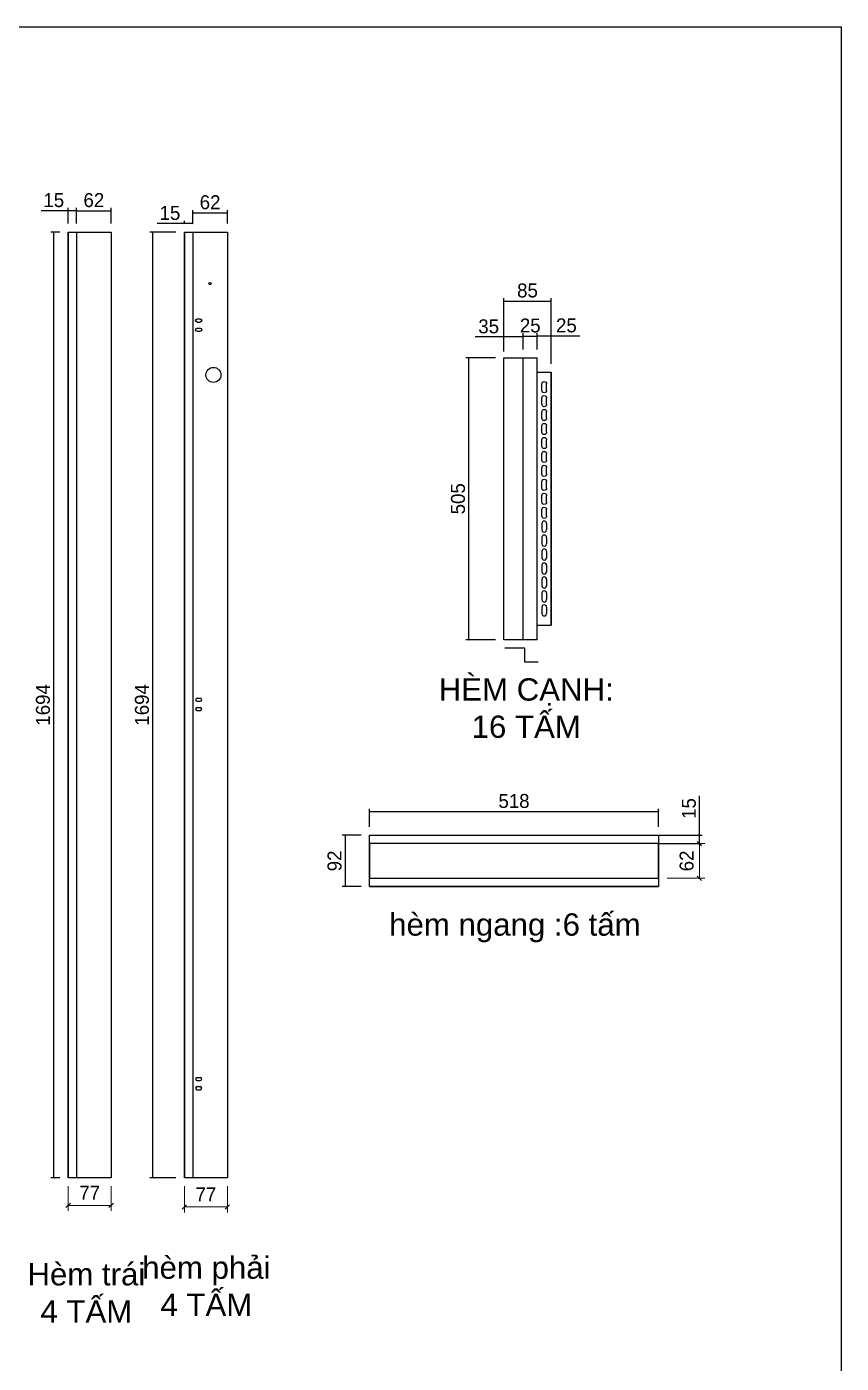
# Model space of a CAD drawing. Header units: millimetres. Extents: x 0 to 5097, y 0 to 3604.
# Drawn here: x 3638 to 5097, y 1210 to 3604 of the extents above; entities that cross this region are included whole.
import ezdxf
from ezdxf.enums import TextEntityAlignment as Align

# ---------------------------------------------------------------- set-up
doc = ezdxf.new("R2010")
doc.units = ezdxf.units.MM
doc.layers.add('DIM', color=253, linetype='Continuous')
doc.styles.add('Arial', font='arial.ttf')
doc.styles.add('Tahoma (Input Text)', font='tahoma.ttf')
doc.dimstyles.new('An-1', dxfattribs={"dimtxt": 25, "dimasz": 3, "dimexe": 5, "dimexo": 15, "dimgap": 6, "dimtad": 1, "dimdec": 0, "dimtxsty": 'Standard', "dimblk": 'ARCHTICK', "dimcen": 10, "dimclrd": 5, "dimclre": 5, "dimclrt": 3, "dimazin": 3, "dimtfac": 1, "dimtdec": 0, "dimtmove": 0, "dimatfit": 3, "dimldrblk": 'ARCHTICK', "dimlwd": -1, "dimlwe": -1})
doc.dimstyles.new('Dim-25', dxfattribs={"dimtxt": 25, "dimasz": 8, "dimexe": 10, "dimexo": 15, "dimgap": 10, "dimtad": 1, "dimdec": 0, "dimtxsty": 'Standard', "dimblk": 'OBLIQUE', "dimcen": 10, "dimclrd": 5, "dimclre": 5, "dimclrt": 3, "dimazin": 3, "dimtfac": 1, "dimtdec": 0, "dimtmove": 0, "dimatfit": 3, "dimldrblk": 'OBLIQUE', "dimlwd": 9, "dimlwe": 9})

# ---------------------------------------------------------------- blocks, each defined once
blk = doc.blocks.new('khungtenAsean2')
at = {"color": 7}
blk.add_lwpolyline([(0, 0), (2970, 0), (2970, -2100), (0, -2100)], close=True, dxfattribs=at)
at = {"color": 1, "style": 'Tahoma (Input Text)', "flags": 8}
for tag, p in [('#03', (506.6, -2019.3)), ('#01', (137.1, -2021.3)), ('#05', (1106.6, -2021.3)), ('#07', (1834.7, -2021.3)), ('#09', (2146.7, -2021.3)), ('#02', (98.5, -2081.3)), ('#04', (486.1, -2081.3)), ('#06', (1065.3, -2081.3)), ('#08', (1817.4, -2081.3)), ('#10', (2146.7, -2081.3))]:
    blk.add_attdef(tag, p, '', height=25, dxfattribs=at)
blk.add_attdef('#11', text='', height=25, dxfattribs=at).set_placement((2915, -2067.3), align=Align.CENTER)
blk = doc.blocks.new('A$C4B8E3924')
at = {"color": 2}
for p, q in [((2.2, 5.7), (7.7, 5.7)), ((2.2, 0.2), (7.7, 0.2))]:
    blk.add_line(p, q, dxfattribs=at)
for centre, start, end in [((2.2, 3), 90, 270), ((7.7, 3), 270, 90)]:
    blk.add_arc(centre, 2.75, start, end, dxfattribs=at)
blk = doc.blocks.new('*D49')
at = {"color": 0, "const_width": 0.45}
for points in [[(3936.7, 3271.8), (3933.7, 3268.8)], [(3995.7, 3268.8), (3998.7, 3271.8)]]:
    blk.add_lwpolyline(points, dxfattribs=at)
at = {"layer": 'Defpoints', "color": 0, "transparency": 16777216}
for p in [(3997.2, 3270.3), (3935.2, 3235.9), (3997.2, 3235.9)]:
    blk.add_point(p, dxfattribs=at)
at = {"layer": 'DIM', "color": 5, "transparency": 16777216}
for p, q in [((3935.2, 3250.9), (3935.2, 3275.3)), ((3935.2, 3270.3), (3997.2, 3270.3)), ((3997.2, 3250.9), (3997.2, 3275.3))]:
    blk.add_line(p, q, dxfattribs=at)
at = {"layer": 'DIM', "color": 3, "transparency": 16777216, "insert": (3966.2, 3289.1), "char_height": 25, "attachment_point": 5}
blk.add_mtext('62', dxfattribs=at)
blk = doc.blocks.new('_ArchTick')
at = {"color": 0, "const_width": 0.15}
blk.add_lwpolyline([(-0.5, -0.5), (0.5, 0.5)], dxfattribs=at)
blk = doc.blocks.new('*D50')
at = {"color": 0, "const_width": 0.45}
for points in [[(3921.7, 3252.7), (3918.7, 3249.7)], [(3933.7, 3249.7), (3936.7, 3252.7)]]:
    blk.add_lwpolyline(points, dxfattribs=at)
at = {"layer": 'Defpoints', "color": 0, "transparency": 16777216}
for p in [(3920.2, 3251.2), (3920.2, 3235.9), (3935.2, 3235.9)]:
    blk.add_point(p, dxfattribs=at)
at = {"layer": 'DIM', "color": 5, "transparency": 16777216}
for p, q in [((3920.2, 3250.9), (3920.2, 3256.2)), ((3935.2, 3250.9), (3935.2, 3256.2)), ((3920.2, 3251.2), (3871.6, 3251.2)), ((3935.2, 3251.2), (3920.2, 3251.2))]:
    blk.add_line(p, q, dxfattribs=at)
at = {"layer": 'DIM', "color": 3, "transparency": 16777216, "insert": (3894.4, 3269.9), "char_height": 25, "attachment_point": 5}
blk.add_mtext('15', dxfattribs=at)
blk = doc.blocks.new('*D51')
at = {"color": 0, "const_width": 0.45}
for points in [[(3728.6, 3275.6), (3725.6, 3272.6)], [(3787.6, 3272.6), (3790.6, 3275.6)]]:
    blk.add_lwpolyline(points, dxfattribs=at)
at = {"layer": 'Defpoints', "color": 0, "transparency": 16777216}
for p in [(3789.1, 3274.1), (3727.1, 3235.9), (3789.1, 3235.9)]:
    blk.add_point(p, dxfattribs=at)
at = {"layer": 'DIM', "color": 5, "transparency": 16777216}
for p, q in [((3727.1, 3250.9), (3727.1, 3279.1)), ((3727.1, 3274.1), (3789.1, 3274.1)), ((3789.1, 3250.9), (3789.1, 3279.1))]:
    blk.add_line(p, q, dxfattribs=at)
at = {"layer": 'DIM', "color": 3, "transparency": 16777216, "insert": (3758.1, 3292.9), "char_height": 25, "attachment_point": 5}
blk.add_mtext('62', dxfattribs=at)
blk = doc.blocks.new('*D52')
at = {"color": 0, "const_width": 0.45}
for points in [[(3713.6, 3275.6), (3710.6, 3272.6)], [(3725.6, 3272.6), (3728.6, 3275.6)]]:
    blk.add_lwpolyline(points, dxfattribs=at)
at = {"layer": 'Defpoints', "color": 0, "transparency": 16777216}
for p in [(3712.1, 3274.1), (3712.1, 3235.9), (3727.1, 3235.9)]:
    blk.add_point(p, dxfattribs=at)
at = {"layer": 'DIM', "color": 5, "transparency": 16777216}
for p, q in [((3712.1, 3274.1), (3663.5, 3274.1)), ((3712.1, 3250.9), (3712.1, 3279.1)), ((3727.1, 3274.1), (3712.1, 3274.1)), ((3727.1, 3250.9), (3727.1, 3279.1))]:
    blk.add_line(p, q, dxfattribs=at)
at = {"layer": 'DIM', "color": 3, "transparency": 16777216, "insert": (3686.3, 3292.9), "char_height": 25, "attachment_point": 5}
blk.add_mtext('15', dxfattribs=at)
blk = doc.blocks.new('*D53')
at = {"color": 0, "const_width": 0.45}
for points in [[(3687.3, 3234.4), (3684.3, 3237.4)], [(3684.3, 1543.4), (3687.3, 1540.4)]]:
    blk.add_lwpolyline(points, dxfattribs=at)
at = {"layer": 'Defpoints', "color": 0, "transparency": 16777216}
for p in [(3712.1, 3235.9), (3685.8, 1541.9), (3712.1, 1541.9)]:
    blk.add_point(p, dxfattribs=at)
at = {"layer": 'DIM', "color": 5, "transparency": 16777216}
for p, q in [((3697.1, 3235.9), (3680.8, 3235.9)), ((3685.8, 3235.9), (3685.8, 1541.9)), ((3697.1, 1541.9), (3680.8, 1541.9))]:
    blk.add_line(p, q, dxfattribs=at)
at = {"layer": 'DIM', "color": 3, "transparency": 16777216, "insert": (3667, 2388.9), "char_height": 25, "attachment_point": 5, "rotation": 90}
blk.add_mtext('1694', dxfattribs=at)
blk = doc.blocks.new('*D54')
at = {"color": 0, "const_width": 0.45}
for points in [[(3864.6, 3234.4), (3861.6, 3237.4)], [(3861.6, 1543.4), (3864.6, 1540.4)]]:
    blk.add_lwpolyline(points, dxfattribs=at)
at = {"layer": 'Defpoints', "color": 0, "transparency": 16777216}
for p in [(3920.2, 3235.9), (3863.1, 1541.9), (3920.2, 1541.9)]:
    blk.add_point(p, dxfattribs=at)
at = {"layer": 'DIM', "color": 5, "transparency": 16777216}
for p, q in [((3905.2, 3235.9), (3858.1, 3235.9)), ((3863.1, 3235.9), (3863.1, 1541.9)), ((3905.2, 1541.9), (3858.1, 1541.9))]:
    blk.add_line(p, q, dxfattribs=at)
at = {"layer": 'DIM', "color": 3, "transparency": 16777216, "insert": (3844.3, 2388.9), "char_height": 25, "attachment_point": 5, "rotation": 90}
blk.add_mtext('1694', dxfattribs=at)
blk = doc.blocks.new('*D62')
at = {"color": 0, "linetype": 'ByBlock', "lineweight": -2}
for p, q in [((3716.1, 1496.5), (3708.1, 1488.5)), ((3785.1, 1488.5), (3793.1, 1496.5))]:
    blk.add_line(p, q, dxfattribs=at)
at = {"layer": 'Defpoints', "color": 0, "transparency": 16777216}
for p in [(3712.1, 1541.9), (3789.1, 1541.9), (3789.1, 1492.5)]:
    blk.add_point(p, dxfattribs=at)
at = {"layer": 'DIM', "color": 5, "lineweight": 9, "transparency": 16777216}
for p, q in [((3712.1, 1526.9), (3712.1, 1482.5)), ((3789.1, 1526.9), (3789.1, 1482.5)), ((3712.1, 1492.5), (3789.1, 1492.5))]:
    blk.add_line(p, q, dxfattribs=at)
at = {"layer": 'DIM', "color": 3, "transparency": 16777216, "insert": (3750.6, 1515), "char_height": 25, "attachment_point": 5}
blk.add_mtext('77', dxfattribs=at)
blk = doc.blocks.new('_Oblique')
at = {"color": 0, "linetype": 'ByBlock', "lineweight": -2}
blk.add_line((-0.5, -0.5), (0.5, 0.5), dxfattribs=at)
blk = doc.blocks.new('*D63')
at = {"color": 0, "linetype": 'ByBlock', "lineweight": -2}
for p, q in [((3924.2, 1493.7), (3916.2, 1485.7)), ((3993.2, 1485.7), (4001.2, 1493.7))]:
    blk.add_line(p, q, dxfattribs=at)
at = {"layer": 'Defpoints', "color": 0, "transparency": 16777216}
for p in [(3920.2, 1541.9), (3997.2, 1541.9), (3997.2, 1489.7)]:
    blk.add_point(p, dxfattribs=at)
at = {"layer": 'DIM', "color": 5, "lineweight": 9, "transparency": 16777216}
for p, q in [((3920.2, 1526.9), (3920.2, 1479.7)), ((3997.2, 1526.9), (3997.2, 1479.7)), ((3920.2, 1489.7), (3997.2, 1489.7))]:
    blk.add_line(p, q, dxfattribs=at)
at = {"layer": 'DIM', "color": 3, "transparency": 16777216, "insert": (3958.7, 1512.2), "char_height": 25, "attachment_point": 5}
blk.add_mtext('77', dxfattribs=at)
blk = doc.blocks.new('*D64')
at = {"color": 0, "const_width": 0.45}
for points in [[(4493.6, 3113.8), (4490.6, 3110.8)], [(4575.6, 3110.8), (4578.6, 3113.8)]]:
    blk.add_lwpolyline(points, dxfattribs=at)
at = {"layer": 'Defpoints', "color": 0, "transparency": 16777216}
for p in [(4577.1, 3112.3), (4492.1, 3010.6), (4577.1, 2984.6)]:
    blk.add_point(p, dxfattribs=at)
at = {"layer": 'DIM', "color": 5, "transparency": 16777216}
for p, q in [((4492.1, 3025.6), (4492.1, 3117.3)), ((4492.1, 3112.3), (4577.1, 3112.3)), ((4577.1, 2999.6), (4577.1, 3117.3))]:
    blk.add_line(p, q, dxfattribs=at)
at = {"layer": 'DIM', "color": 3, "transparency": 16777216, "insert": (4534.6, 3131.1), "char_height": 25, "attachment_point": 5}
blk.add_mtext('85', dxfattribs=at)
blk = doc.blocks.new('*D65')
at = {"color": 0, "const_width": 0.45}
for points in [[(4553.6, 3051.2), (4550.6, 3048.2)], [(4575.6, 3048.2), (4578.6, 3051.2)]]:
    blk.add_lwpolyline(points, dxfattribs=at)
at = {"layer": 'Defpoints', "color": 0, "transparency": 16777216}
for p in [(4577.1, 3049.7), (4552.1, 3010.6), (4577.1, 2984.6)]:
    blk.add_point(p, dxfattribs=at)
at = {"layer": 'DIM', "color": 5, "transparency": 16777216}
for p, q in [((4552.1, 3025.6), (4552.1, 3054.7)), ((4552.1, 3049.7), (4577.1, 3049.7)), ((4577.1, 2999.6), (4577.1, 3054.7)), ((4577.1, 3049.7), (4628.5, 3049.7))]:
    blk.add_line(p, q, dxfattribs=at)
at = {"layer": 'DIM', "color": 3, "transparency": 16777216, "insert": (4604.3, 3068.5), "char_height": 25, "attachment_point": 5}
blk.add_mtext('25', dxfattribs=at)
blk = doc.blocks.new('*D66')
at = {"color": 0, "const_width": 0.45}
for points in [[(4528.6, 3051), (4525.6, 3048)], [(4550.6, 3048), (4553.6, 3051)]]:
    blk.add_lwpolyline(points, dxfattribs=at)
at = {"layer": 'Defpoints', "color": 0, "transparency": 16777216}
for p in [(4552.1, 3049.5), (4527.1, 3010.6), (4552.1, 3010.6)]:
    blk.add_point(p, dxfattribs=at)
at = {"layer": 'DIM', "color": 5, "transparency": 16777216}
for p, q in [((4527.1, 3025.6), (4527.1, 3054.5)), ((4527.1, 3049.5), (4552.1, 3049.5)), ((4552.1, 3025.6), (4552.1, 3054.5))]:
    blk.add_line(p, q, dxfattribs=at)
at = {"layer": 'DIM', "color": 3, "transparency": 16777216, "insert": (4539.6, 3068.3), "char_height": 25, "attachment_point": 5}
blk.add_mtext('25', dxfattribs=at)
blk = doc.blocks.new('*D67')
at = {"color": 0, "const_width": 0.45}
for points in [[(4430.6, 3009.1), (4427.6, 3012.1)], [(4427.6, 2507.1), (4430.6, 2504.1)]]:
    blk.add_lwpolyline(points, dxfattribs=at)
at = {"layer": 'Defpoints', "color": 0, "transparency": 16777216}
for p in [(4492.1, 3010.6), (4429.1, 2505.6), (4492.1, 2505.6)]:
    blk.add_point(p, dxfattribs=at)
at = {"layer": 'DIM', "color": 5, "transparency": 16777216}
for p, q in [((4477.1, 3010.6), (4424.1, 3010.6)), ((4429.1, 3010.6), (4429.1, 2505.6)), ((4477.1, 2505.6), (4424.1, 2505.6))]:
    blk.add_line(p, q, dxfattribs=at)
at = {"layer": 'DIM', "color": 3, "transparency": 16777216, "insert": (4410.3, 2758.1), "char_height": 25, "attachment_point": 5, "rotation": 90}
blk.add_mtext('505', dxfattribs=at)
blk = doc.blocks.new('*D68')
at = {"color": 0, "const_width": 0.45}
for points in [[(4493.6, 3049.5), (4490.6, 3046.5)], [(4525.6, 3046.5), (4528.6, 3049.5)]]:
    blk.add_lwpolyline(points, dxfattribs=at)
at = {"layer": 'Defpoints', "color": 0, "transparency": 16777216}
for p in [(4492.1, 3048), (4492.1, 3007), (4527.1, 3010.6)]:
    blk.add_point(p, dxfattribs=at)
at = {"layer": 'DIM', "color": 5, "transparency": 16777216}
for p, q in [((4492.1, 3048), (4441.1, 3048)), ((4492.1, 3022), (4492.1, 3053)), ((4527.1, 3048), (4492.1, 3048)), ((4527.1, 3025.6), (4527.1, 3053))]:
    blk.add_line(p, q, dxfattribs=at)
at = {"layer": 'DIM', "color": 3, "transparency": 16777216, "insert": (4465.1, 3066.8), "char_height": 25, "attachment_point": 5}
blk.add_mtext('35', dxfattribs=at)
blk = doc.blocks.new('A$C143B6121')
at = {"color": 2}
for p, q in [((3.2, 8.5), (14.7, 8.5)), ((3.2, 0), (14.7, 0))]:
    blk.add_line(p, q, dxfattribs=at)
for centre, start, end in [((3.2, 4.3), 90, 270), ((14.7, 4.3), 270, 90)]:
    blk.add_arc(centre, 4.25, start, end, dxfattribs=at)
blk = doc.blocks.new('*D69')
at = {"color": 0, "const_width": 0.45}
for points in [[(4253, 2199.3), (4250, 2196.3)], [(4768, 2196.3), (4771, 2199.3)]]:
    blk.add_lwpolyline(points, dxfattribs=at)
at = {"layer": 'Defpoints', "color": 0, "transparency": 16777216}
for p in [(4769.5, 2197.8), (4251.5, 2155.4), (4769.5, 2155.4)]:
    blk.add_point(p, dxfattribs=at)
at = {"layer": 'DIM', "color": 5, "transparency": 16777216}
for p, q in [((4251.5, 2170.4), (4251.5, 2202.8)), ((4769.5, 2170.4), (4769.5, 2202.8)), ((4251.5, 2197.8), (4769.5, 2197.8))]:
    blk.add_line(p, q, dxfattribs=at)
at = {"layer": 'DIM', "color": 3, "transparency": 16777216, "insert": (4510.5, 2216.6), "char_height": 25, "attachment_point": 5}
blk.add_mtext('518', dxfattribs=at)
blk = doc.blocks.new('*D70')
at = {"color": 0, "const_width": 0.45}
for points in [[(4209.5, 2153.9), (4206.5, 2156.9)], [(4206.5, 2064.9), (4209.5, 2061.9)]]:
    blk.add_lwpolyline(points, dxfattribs=at)
at = {"layer": 'Defpoints', "color": 0, "transparency": 16777216}
for p in [(4251.5, 2155.4), (4208, 2063.4), (4251.5, 2063.4)]:
    blk.add_point(p, dxfattribs=at)
at = {"layer": 'DIM', "color": 5, "transparency": 16777216}
for p, q in [((4236.5, 2155.4), (4203, 2155.4)), ((4208, 2155.4), (4208, 2063.4)), ((4236.5, 2063.4), (4203, 2063.4))]:
    blk.add_line(p, q, dxfattribs=at)
at = {"layer": 'DIM', "color": 3, "transparency": 16777216, "insert": (4189.2, 2109.4), "char_height": 25, "attachment_point": 5, "rotation": 90}
blk.add_mtext('92', dxfattribs=at)
blk = doc.blocks.new('*D71')
at = {"color": 0, "const_width": 0.45}
for points in [[(4844, 2153.9), (4841, 2156.9)], [(4841, 2141.9), (4844, 2138.9)]]:
    blk.add_lwpolyline(points, dxfattribs=at)
at = {"layer": 'Defpoints', "color": 0, "transparency": 16777216}
for p in [(4754.4, 2155.4), (4754.4, 2140.4), (4842.5, 2140.4)]:
    blk.add_point(p, dxfattribs=at)
at = {"layer": 'DIM', "color": 5, "transparency": 16777216}
for p, q in [((4842.5, 2155.4), (4842.5, 2226.2)), ((4769.4, 2155.4), (4847.5, 2155.4)), ((4842.5, 2140.4), (4842.5, 2155.4)), ((4769.4, 2140.4), (4847.5, 2140.4))]:
    blk.add_line(p, q, dxfattribs=at)
at = {"layer": 'DIM', "color": 3, "transparency": 16777216, "insert": (4823.7, 2203.3), "char_height": 25, "attachment_point": 5, "rotation": 90}
blk.add_mtext('15', dxfattribs=at)
blk = doc.blocks.new('*D72')
at = {"color": 0, "linetype": 'ByBlock', "lineweight": -2}
for p, q in [((4846.5, 2136.4), (4838.5, 2144.4)), ((4838.5, 2082.4), (4846.5, 2074.4))]:
    blk.add_line(p, q, dxfattribs=at)
at = {"layer": 'Defpoints', "color": 0, "transparency": 16777216}
for p in [(4769.5, 2140.4), (4769.5, 2078.4), (4842.5, 2078.4)]:
    blk.add_point(p, dxfattribs=at)
at = {"layer": 'DIM', "color": 5, "lineweight": 9, "transparency": 16777216}
for p, q in [((4784.5, 2140.4), (4852.5, 2140.4)), ((4842.5, 2140.4), (4842.5, 2078.4)), ((4784.5, 2078.4), (4852.5, 2078.4))]:
    blk.add_line(p, q, dxfattribs=at)
at = {"layer": 'DIM', "color": 3, "transparency": 16777216, "insert": (4819.7, 2109.4), "char_height": 25, "attachment_point": 5, "rotation": 90}
blk.add_mtext('62', dxfattribs=at)

msp = doc.modelspace()

# ---------------------------------------------------------------- linework, layer by layer
at = {"color": 7}
for p, q in [((3712.1, 3235.9), (3712.1, 1541.9)), ((3727.1, 3235.9), (3727.1, 1541.9)), ((3789.1, 3235.9), (3789.1, 1541.9)), ((3920.2, 3235.9), (3920.2, 1541.9)), ((3935.2, 3235.9), (3935.2, 1541.9)), ((3997.2, 3235.9), (3997.2, 1541.9)), ((4492.1, 2505.6), (4492.1, 3010.6)), ((4527.1, 2505.6), (4527.1, 3010.6)), ((4552.1, 2505.6), (4552.1, 3010.6)), ((4552.1, 2984.6), (4577.1, 2984.6)), ((4577.1, 2531.6), (4577.1, 2984.6)), ((4552.1, 2531.6), (4577.1, 2531.6)), ((4494, 2491.1), (4529, 2491.1)), ((4529, 2491.1), (4529, 2466.1)), ((4529, 2466.1), (4554, 2466.1)), ((4251.5, 2155.4), (4769.5, 2155.4)), ((4251.5, 2063.4), (4769.5, 2063.4))]:
    msp.add_line(p, q, dxfattribs=at)
for points in [[(3712.1, 3235.9), (3789.1, 3235.9), (3789.1, 1541.9), (3712.1, 1541.9)], [(3920.2, 3235.9), (3997.2, 3235.9), (3997.2, 1541.9), (3920.2, 1541.9)], [(4251.5, 2155.4), (4769.5, 2155.4), (4769.5, 2063.4), (4251.5, 2063.4)], [(4251.5, 2078.4), (4769.5, 2078.4), (4769.5, 2140.4), (4251.5, 2140.4)]]:
    msp.add_lwpolyline(points, close=True, dxfattribs=at)
for points in [[(4552.1, 2505.6), (4492.1, 2505.6), (4492.1, 3010.6), (4552.1, 3010.6)], [(4577.1, 2984.6), (4577.1, 2531.6)]]:
    msp.add_lwpolyline(points, dxfattribs=at)
at = {"color": 2}
for centre, radius in [((3966, 3143.6), 2), ((3972.2, 2979.9), 13.5)]:
    msp.add_circle(centre, radius, dxfattribs=at)

# ---------------------------------------------------------------- block references
at = {"color": 7, "xscale": 1.716000000000349, "yscale": 1.716000000000349, "zscale": 1.716000000000349}
msp.add_blockref('khungtenAsean2', (0, 3603.6), dxfattribs=at)
at = {"color": 7, "xscale": -1}
for name, p, rotation in [('A$C4B8E3924', (3940.9, 3080.4), 180), ('A$C4B8E3924', (3940.9, 3063.9), 180), ('A$C143B6121', (4560.3, 2949.1), 270), ('A$C143B6121', (4560.3, 2924.1), 270), ('A$C143B6121', (4560.3, 2899.1), 270), ('A$C143B6121', (4560.3, 2874.1), 270), ('A$C143B6121', (4560.3, 2849.1), 270), ('A$C143B6121', (4560.3, 2824.1), 270), ('A$C143B6121', (4560.3, 2799.1), 270), ('A$C143B6121', (4560.3, 2774.1), 270), ('A$C143B6121', (4560.3, 2749.1), 270), ('A$C143B6121', (4560.3, 2724.1), 270)]:
    msp.add_blockref(name, p, dxfattribs=dict(at, rotation=rotation))
at = {"color": 7, "rotation": 270}
for p in [(4560.3, 2717.1), (4560.3, 2692.1), (4560.3, 2667.1), (4560.3, 2642.1), (4560.3, 2617.1), (4560.3, 2592.1), (4560.3, 2567.1)]:
    msp.add_blockref('A$C143B6121', p, dxfattribs=at)
at = {"color": 7}
for p in [(3940.9, 2395.2), (3940.9, 2378.7), (3940.9, 1715.9), (3940.9, 1699.4)]:
    msp.add_blockref('A$C4B8E3924', p, dxfattribs=at)

# ---------------------------------------------------------------- texts
at = {"color": 7, "char_height": 40, "attachment_point": 5, "style": 'Arial'}
for s, insert, width in [('HÈM CẠNH: \\P16 TẤM', (4532.4, 2382.9), 594.894), ('hèm ngang :6 tấm', (4512.1, 1989.5), 594.894), ('Hèm trái\\P4 TẤM', (3744.7, 1335.8), 846.161), ('hèm phải\\P4 TẤM', (3959.6, 1347.7), 846.161)]:
    msp.add_mtext(s, dxfattribs=dict(at, insert=insert, width=width))

# ---------------------------------------------------------------- dimensions: what is measured, and where the dimension line sits
at = {"layer": 'DIM', "color": 2}
for base, p1, p2, picture, middle in [((3712.1, 3274.1), (3727.1, 3235.9), (3712.1, 3235.9), '*D52', (3686.3, 3292.9)), ((3789.1, 3274.1), (3727.1, 3235.9), (3789.1, 3235.9), '*D51', (3758.1, 3292.9)), ((3997.2, 3270.3), (3935.2, 3235.9), (3997.2, 3235.9), '*D49', (3966.2, 3289.1)), ((3920.2, 3251.2), (3935.2, 3235.9), (3920.2, 3235.9), '*D50', (3894.4, 3269.9)), ((4769.5, 2197.8), (4251.5, 2155.4), (4769.5, 2155.4), '*D69', (4510.5, 2216.6))]:
    dim = msp.add_linear_dim(base=base, p1=p1, p2=p2, dimstyle='An-1', dxfattribs=at)
    dim.commit()
    dim.dimension.update_dxf_attribs({"geometry": picture, "text_midpoint": middle})
for base, p1, p2, picture, middle in [((3685.8, 1541.9), (3712.1, 3235.9), (3712.1, 1541.9), '*D53', (3667, 2388.9)), ((3863.1, 1541.9), (3920.2, 3235.9), (3920.2, 1541.9), '*D54', (3844.3, 2388.9)), ((4208, 2063.4), (4251.5, 2155.4), (4251.5, 2063.4), '*D70', (4189.2, 2109.4))]:
    dim = msp.add_linear_dim(base=base, p1=p1, p2=p2, angle=90, dimstyle='An-1', dxfattribs=at)
    dim.commit()
    dim.dimension.update_dxf_attribs({"geometry": picture, "text_midpoint": middle})
at = {"layer": 'DIM', "color": 7}
for base, p1, p2, picture, middle in [((4577.1, 3112.3), (4492.1, 3010.6), (4577.1, 2984.6), '*D64', (4534.6, 3112.3)), ((4552.1, 3049.5), (4527.1, 3010.6), (4552.1, 3010.6), '*D66', (4539.6, 3049.5))]:
    dim = msp.add_linear_dim(base=base, p1=p1, p2=p2, dimstyle='An-1', dxfattribs=at)
    dim.commit()
    dim.dimension.update_dxf_attribs({"geometry": picture, "text_midpoint": middle, "dimtype": 160})
for base, p1, p2, dimstyle, picture, middle in [((4492.1, 3048), (4527.1, 3010.6), (4492.1, 3007), 'An-1', '*D68', (4465.1, 3066.8)), ((4577.1, 3049.7), (4552.1, 3010.6), (4577.1, 2984.6), 'An-1', '*D65', (4604.3, 3068.5)), ((3789.1, 1492.5), (3712.1, 1541.9), (3789.1, 1541.9), 'Dim-25', '*D62', (3750.6, 1515)), ((3997.2, 1489.7), (3920.2, 1541.9), (3997.2, 1541.9), 'Dim-25', '*D63', (3958.7, 1512.2))]:
    dim = msp.add_linear_dim(base=base, p1=p1, p2=p2, dimstyle=dimstyle, dxfattribs=at)
    dim.commit()
    dim.dimension.update_dxf_attribs({"geometry": picture, "text_midpoint": middle})
for base, p1, p2, dimstyle, picture, middle in [((4429.1, 2505.6), (4492.1, 3010.6), (4492.1, 2505.6), 'An-1', '*D67', (4410.3, 2758.1)), ((4842.5, 2078.4), (4769.5, 2140.4), (4769.5, 2078.4), 'Dim-25', '*D72', (4819.7, 2109.4))]:
    dim = msp.add_linear_dim(base=base, p1=p1, p2=p2, angle=90, dimstyle=dimstyle, dxfattribs=at)
    dim.commit()
    dim.dimension.update_dxf_attribs({"geometry": picture, "text_midpoint": middle})
at = {"layer": 'DIM', "color": 2}
dim = msp.add_linear_dim(base=(4842.5, 2140.4), p1=(4754.4, 2155.4), p2=(4754.4, 2140.4), angle=90, dimstyle='An-1', dxfattribs=at)
dim.commit()
dim.dimension.update_dxf_attribs({"geometry": '*D71', "text_midpoint": (4842.5, 2203.3), "dimtype": 160})

doc.saveas('drawing.dxf')
